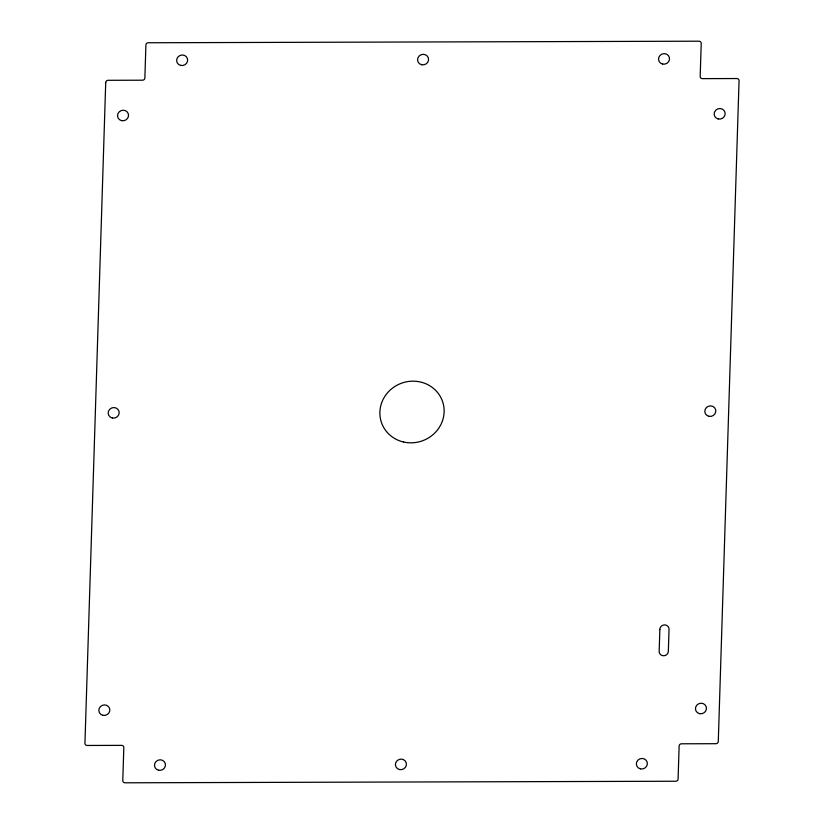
<?xml version="1.0" encoding="UTF-8"?>
<svg xmlns="http://www.w3.org/2000/svg" width="824" height="824" viewBox="0 0 824 824"><rect width="100%" height="100%" fill="white"/><g stroke="black" fill="none" stroke-linecap="round" stroke-linejoin="round"><path stroke-width="1.24" d="M105.719 82.513L84.944 743.269A2.307 2.194 -19.3 0 0 87.169 745.462L121.591 745.37A2.307 2.194 -19.3 0 1 123.816 747.564L122.776 780.606A2.307 2.194 -19.3 0 0 125.001 782.8L675.731 781.245A2.307 2.194 -19.3 0 0 678.09 779.041L679.131 745.998A2.307 2.194 -19.3 0 1 681.5 743.794L715.922 743.701A2.307 2.194 -19.3 0 0 718.281 741.487L739.056 80.731A2.307 2.194 -19.3 0 0 736.831 78.538L702.409 78.63A2.307 2.194 -19.3 0 1 700.184 76.436L701.224 43.394A2.307 2.194 -19.3 0 0 698.999 41.2L148.268 42.755A2.307 2.194 -19.3 0 0 145.91 44.959L144.87 78.002A2.307 2.194 -19.3 0 1 142.5 80.206L108.078 80.299A2.307 2.194 -19.3 0 0 105.719 82.513M659.859 629.381L659.169 651.31A4.614 4.378 -19.3 0 0 663.619 655.75A4.614 4.378 -19.3 0 0 668.346 651.279L669.036 629.361A4.614 4.378 -19.3 0 0 664.587 624.911A4.614 4.378 -19.3 0 0 659.859 629.381M403.482 441.983A32.321 30.653 -19.3 0 0 443.096 403.224A32.321 30.653 -19.3 0 0 389.422 390.782A32.321 30.653 -19.3 0 0 403.482 441.983M640.403 768.864A5.541 5.253 -19.3 0 0 647.19 762.221A5.541 5.253 -19.3 0 0 637.992 760.089A5.541 5.253 -19.3 0 0 640.403 768.864M399.455 769.544A5.541 5.253 -19.3 0 0 406.253 762.9A5.541 5.253 -19.3 0 0 397.044 760.768A5.541 5.253 -19.3 0 0 399.455 769.544M158.517 770.224A5.541 5.253 -19.3 0 0 165.305 763.58A5.541 5.253 -19.3 0 0 156.107 761.448A5.541 5.253 -19.3 0 0 158.517 770.224M102.876 715.325A5.541 5.253 -19.3 0 0 109.664 708.681A5.541 5.253 -19.3 0 0 100.466 706.549A5.541 5.253 -19.3 0 0 102.876 715.325M112.229 417.984A5.541 5.253 -19.3 0 0 119.016 411.341A5.541 5.253 -19.3 0 0 109.819 409.198A5.541 5.253 -19.3 0 0 112.229 417.984M121.581 120.644A5.541 5.253 -19.3 0 0 128.369 113.99A5.541 5.253 -19.3 0 0 119.171 111.858A5.541 5.253 -19.3 0 0 121.581 120.644M699.504 713.646A5.541 5.253 -19.3 0 0 706.292 707.002A5.541 5.253 -19.3 0 0 697.094 704.86A5.541 5.253 -19.3 0 0 699.504 713.646M708.856 416.305A5.541 5.253 -19.3 0 0 715.644 409.652A5.541 5.253 -19.3 0 0 706.446 407.519A5.541 5.253 -19.3 0 0 708.856 416.305M718.198 118.955A5.541 5.253 -19.3 0 0 724.996 112.311A5.541 5.253 -19.3 0 0 715.788 110.179A5.541 5.253 -19.3 0 0 718.198 118.955M662.568 64.056A5.541 5.253 -19.3 0 0 669.356 57.412A5.541 5.253 -19.3 0 0 660.158 55.28A5.541 5.253 -19.3 0 0 662.568 64.056M421.62 64.736A5.541 5.253 -19.3 0 0 428.408 58.092A5.541 5.253 -19.3 0 0 419.21 55.96A5.541 5.253 -19.3 0 0 421.62 64.736M180.672 65.415A5.541 5.253 -19.3 0 0 187.47 58.772A5.541 5.253 -19.3 0 0 178.262 56.64A5.541 5.253 -19.3 0 0 180.672 65.415"/></g></svg>
